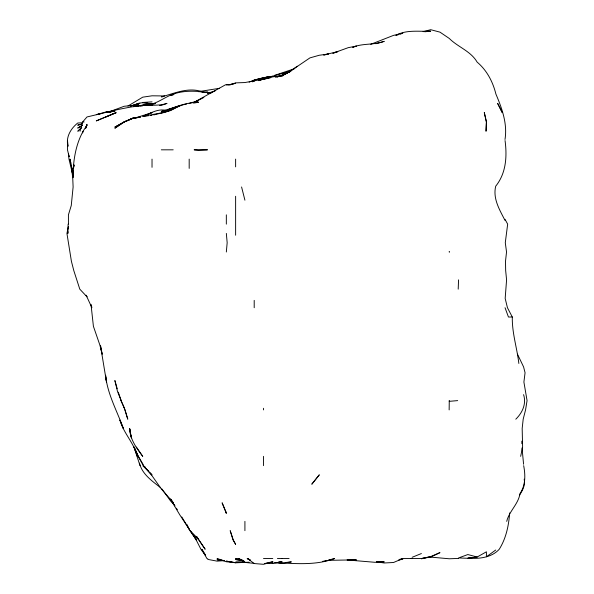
<?xml version="1.0" encoding="UTF-8"?>
<svg xmlns="http://www.w3.org/2000/svg" width="594" height="594" viewBox="0 0 594 594"><rect width="100%" height="100%" fill="white"/><g stroke="black" fill="none" stroke-linecap="round" stroke-linejoin="round"><path stroke-width="0.89" d="M449.153 409.905L449.264 400.616L449.264 401.329L457.677 400.616M505.004 139.486C507.551 123.589 501.997 108.472 495.916 94.09C492.849 81.779 486.924 70.374 477.131 62.103C470.782 51.084 457.944 47.134 449.264 38.439L439.976 32.143L430.687 29.7L423.091 31.69M68.132 224.131L67.85 233.42L67.991 231.705M458.204 289.152L458.553 279.863M73.352 170.084L72.928 177.688C73.114 161.761 75.312 145.382 83.123 131.244M68.28 228.267L68.421 226.552L66.936 233.42L71.406 261.286L73.79 270.574L79.789 289.152L86.999 296.807L86.189 295.277M226.336 251.997L227.168 242.708L226.336 233.42M509.659 512.926C508.746 525.631 506.103 538.305 499.264 549.242C491.602 557.714 478.675 559.117 467.842 558.056M82.707 132.93L83.019 131.244L86.999 125.267L85.662 128.252M520.663 456.355L522.609 447.067L522.171 428.482L523.188 419.193L525.556 409.905L527.064 400.616L523.901 382.039L525.066 372.75L523.581 366.892L517.463 354.173M73.649 167.553L74.05 165.867M86.048 127.777L86.999 124.309L85.514 128.163M80.056 131.244L82.655 121.956L86.999 116.959L104.351 112.845M74.005 165.021L73.069 168.399L74.072 165.021M506.704 521.376C509.229 511.048 518.347 504.202 520.025 493.51C525.683 485.261 525.475 475.066 523.67 465.644M519.572 494.973C522.765 490.377 525.415 484.89 524.205 479.15M515.807 419.193C522.378 412.8 526.588 403.801 523.581 394.654M81.489 127.524L77.814 131.244L81.749 127.524M277.004 76.99L282.068 75.512L291.357 70.478L309.934 57.885L319.223 55.264L328.512 53.98L324.287 54.975M495.715 550.029L486.419 556.786L486.419 551.811L477.131 557.031L467.842 558.293L458.553 557.952L467.842 554.551L477.131 557.031L468.688 557.966M275.312 76.886L282.068 75.512L291.357 70.463L297.319 66.224M127.955 106.044L142.738 97.164L152.027 95.805L164.694 95.953M194.082 102.562L203.891 97.431M283.583 75.089L287.466 72.98M289.026 72.141L290.577 71.295L282.068 75.512L290.585 71.347M291.357 70.478L282.068 75.453L276.915 76.99M193.651 102.547L225.49 84.801L229.893 84.63M186.62 103.995C177.569 105.368 170.441 111.798 161.316 113.068C172.928 107.462 185.373 102.495 198.47 102.294L193.585 103.104M148.649 115.719L142.738 116.372L162.4 112.667L170.604 108.635L173.983 108.205M260.395 79.997L263.491 78.482L272.78 76.069M430.687 556.6L422.245 558.353L430.687 557.105L439.976 552.613L430.687 556.6L421.398 558.843M258.843 80.665L263.491 78.482L271.933 76.522M143.518 116.186C150.408 113.298 157.789 108.568 165.533 110.321M105.584 117.077L116.224 112.667L96.295 120.909L114.872 113.031M282.068 76.084L283.397 75.512L272.78 76.864L263.491 79.091L267.716 78.401M287.132 72.936L289.672 71.844L282.068 74.035M195.255 102.012L198.47 100.646L189.182 103.371M260.959 79.99L263.491 78.92L258.42 80.584M249.131 82.18L254.202 80.056L263.491 77.725L271.933 76.418L263.491 77.74L254.202 80.056M143.577 116.186L152.027 112.667L133.45 118.488L140.199 117.07M412.11 557.298L421.398 553.549M352.546 47.342C362.585 43.028 374.049 45.27 384.244 41.342L375.802 43.726M252.509 81.824L254.202 81.17L252.509 81.66M396.064 35.232C406.868 29.44 419.037 31.801 430.687 31.163L424.777 31.779M370.73 44.32L393.532 35.373L402.821 33.242L400.289 34.051M134.222 105.383L139.672 103.378L130.071 106.118M332.737 53.26L348.292 47.646L356.378 46.102L353.311 47.126M282.803 75.512L275.312 76.953M274.138 75.512L294.735 68.629M287.132 72.862L289.672 71.963M282.068 73.975L291.357 70.775M333.576 53.081L337.8 51.641L323.448 55.027M148.649 104.767C157.633 103.378 164.842 96.948 173.396 94.09C184.4 90.162 196.362 90.971 207.759 92.434M215.355 90.785L207.759 93.31L211.137 92.694L207.759 92.783L210.291 92.954M396.064 35.388L398.604 34.586M290.511 71.213L274.888 75.512M81.935 123.998L77.71 125.178L81.935 124.057M264.337 563.58L272.78 563.439L272.78 561.761L263.491 564.3L254.202 563.55L247.579 558.531L250.519 560.179M399.443 559.429L401.982 558.754M162.4 112.667L170.604 110.558L179.893 105.658L161.316 111.382L163.847 111.286M130.91 105.955L133.45 105.316L124.161 106.274L108.969 111.932L114.872 110.826L109.808 112.051L111.494 111.739M328.512 560.045L334.608 558.531C316.713 565.28 297.394 563.736 278.69 562.822M153.712 114.932L160.469 113.276M101.663 113.454L96.295 114.642L105.584 112.073L111.494 111.546M228.608 84.801L235.625 83.264L230.019 84.801L235.625 82.878L244.914 82.551L270.248 77.896M325.133 560.743L326.826 560.394M266.023 563.097L272.78 561.761M272.78 563.439L282.068 561.605L278.69 562.006M398.604 560.023L402.821 559.214M145.27 105.383L146.956 105.071M206.066 92.412L207.759 92.115L201.849 92.374M111.494 111.65L105.584 112.355C122.074 108.383 138.692 105.331 155.621 103.534M322.601 561.367L327.665 560.476M152.027 101.864L142.738 102.458L152.027 104.158L155.621 103.534M140.199 116.973L133.45 118.132L124.161 121.859L114.872 128.207L124.161 121.956L133.45 117.835L124.295 121.956L114.872 127.086L124.161 121.956L133.45 118.132L140.199 117.226M212.823 92.196L207.759 92.879L211.137 92.827M150.334 115.533L152.027 115.347M458.553 558.419L449.264 558.776L430.687 557.105M285.447 562.525L291.357 561.887L282.068 563.35L274.465 562.815M135.135 105.064L133.45 105.235L139.828 103.378L133.45 105.725C139.055 101.477 145.73 102.651 152.027 104.165M249.131 562.199L235.625 562.815L226.336 561.13L235.625 562.689L226.336 561.761L217.048 558.776L220.426 559.503M138.513 106.185L133.45 106.668C144.476 103.653 156.259 106.987 167.003 103.378L161.316 105.39L159.623 105.45M140.199 106.022L142.738 105.777M163.001 96.703L161.316 96.852C174.413 93.518 187.184 87.221 201.002 91.342M113.179 111.397L114.872 111.249M219.58 88.283L198.47 91.647L201.002 91.743M82.781 122.743L77.71 123.032C70.723 128.601 65.489 137.281 68.035 146.443M149.488 105.413L152.027 105.279L142.738 105.316L133.45 106.423L152.027 104.715L142.738 105.316L145.27 105.42M328.512 560.328L356.378 559.852L347.089 559.956L374.955 562.303L384.244 561.857L376.648 561.701M226.336 84.801L229.893 84.801M82.655 121.956L84.133 121.956M161.316 149.822L173.188 149.822M518.852 363.461C517.025 347.854 511.961 332.885 512.303 317.018L508.457 317.018L505.041 307.729M263.491 558.531L272.78 558.531M277.42 558.531L281.942 558.531M282.068 558.531L289.085 558.531M421.398 558.531L402.821 558.531L393.532 562.503L384.244 562.978L376.648 561.902M280.383 562.8L282.068 562.897M222.111 560.112L217.048 559.756L224.643 560.595L217.048 561.13L207.759 559.385L207.759 558.531M411.041 558.531L412.11 558.62M254.202 563.379L244.914 562.421L238.573 558.531L244.119 561.285L238.201 558.531L242.397 560.224M241.535 560.239L235.625 559.548L243.221 560.84M243.221 560.654L235.625 558.531L243.221 560.743M249.502 559.57L247.156 558.531L250.289 560.179M160.655 487.711C152.235 481.162 141.921 474.027 139.501 463.105M148.752 471.332L142.864 465.644L152.027 474.933L150.275 472.943M174.213 504.752L170.604 501.024L161.843 488.877M190.191 530.665L198.47 539.204L205.16 549.242L196.354 536.427M144.453 466.305L145.619 467.634M173.366 502.799L170.604 499.019L173.114 502.799M143.503 465.644L152.027 475.757L161.316 488.921L170.604 499.487L179.893 515.013L189.182 529.098M196.354 536.36L198.47 539.204L196.473 536.352M143.496 465.124L138.372 456.355L134.081 447.067L138.194 456.355L142.738 464.56M205.65 555.672L200.906 549.242L194.223 536.085L196.421 539.953L189.182 529.41L187.028 524.591M190.028 530.665L196.391 539.953L194.297 536.085L196.391 539.953M136.412 447.067L142.738 456.355C136.464 448.114 130.019 439.256 129.589 428.482L130.398 431.021M181.794 516.98L189.182 529.254M205.279 554.662L201.812 549.242L206.912 558.531M174.057 504.343L174.992 505.895M176.396 508.212L177.339 509.763M505.004 219.29L507.662 224.131L505.286 242.708L506.534 251.997L505.501 261.286L505.665 270.574L506.578 279.863L505.175 298.44L507.439 307.729L512.303 317.018M86.189 295.322L91.907 307.729M505.004 220.389C499.599 209.801 492.678 198.574 495.715 186.182C506.199 173.188 507.15 156.408 505.056 140.533M118.273 392.174L121.154 400.616L117.456 391.327L114.872 380.516L117.248 388.795M140.013 465.644L133.992 447.067L137.392 456.355C134.058 443.02 123.522 433.182 119.899 420.04L123.352 428.482C117.077 410.959 107.395 394.022 105.584 375.23L106.497 382.039L100.505 345.73L102.213 354.173L99.807 344.884L93.407 326.306L91.001 304.351M69.164 156.734L67.471 149.822L67.501 140.533L68.006 145.597M69.164 156.601L68.421 154.098L68.978 159.11L72.839 175.156M241.58 186.976L244.914 200.185M72.178 170.931L70.033 159.11L70.909 163.328M72.097 170.084L71.696 168.399L72.646 177.688L72.334 168.399L73.114 186.976L71.258 205.554L68.421 214.842L68.421 224.131M91.365 305.197L91.728 306.883M71.258 165.021L71.607 166.706M72.141 170.931L71.815 169.245L72.787 175.156M72.461 172.616L72.787 174.309M522.029 447.906L523.581 464.248M521.829 441.149L521.874 443.688M263.491 408.278L263.491 409.905M263.491 456.355L263.491 465.644M254.202 300.371L254.202 307.729M244.914 521.376L244.914 530.665M235.625 159.11L235.625 166.869M235.625 196.265L235.625 235.224M226.336 214.842L226.336 224.131M189.182 159.11L189.182 168.399M152.027 159.11L152.027 167.33M486.419 121.956L486.026 131.244L486.412 121.956L484.31 112.667L486.412 121.956M449.272 251.997L449.264 251.611L449.264 252.027M319.216 474.933L311.791 484.221L319.223 474.933M82.358 125.327L77.71 128.081L82.358 125.334M290.511 71.384L287.132 72.698L290.511 71.399M173.797 94.528L170.604 95.396L173.797 94.52M107.269 112.266L105.584 112.585L107.269 112.348M271.933 76.455L263.491 77.725L271.933 76.507M274.465 76.18L272.78 76.329L274.465 76.218M207.351 149.822L198.47 150.304L194.141 149.822L207.351 149.822M244.914 562.117L235.625 562.154L244.914 562.139M235.625 544.334L233.056 539.953L230.19 530.665L233.256 539.953L235.625 544.334M502.338 112.667L497.638 103.378L502.301 112.667M124.161 407.61L121.042 400.616L125.037 409.905L127.777 419.193L124.161 407.61M226.01 512.087L222.111 502.799L226.336 513.387L226.01 512.087M131.4 437.771L129.544 428.482L131.4 437.771"/></g></svg>
